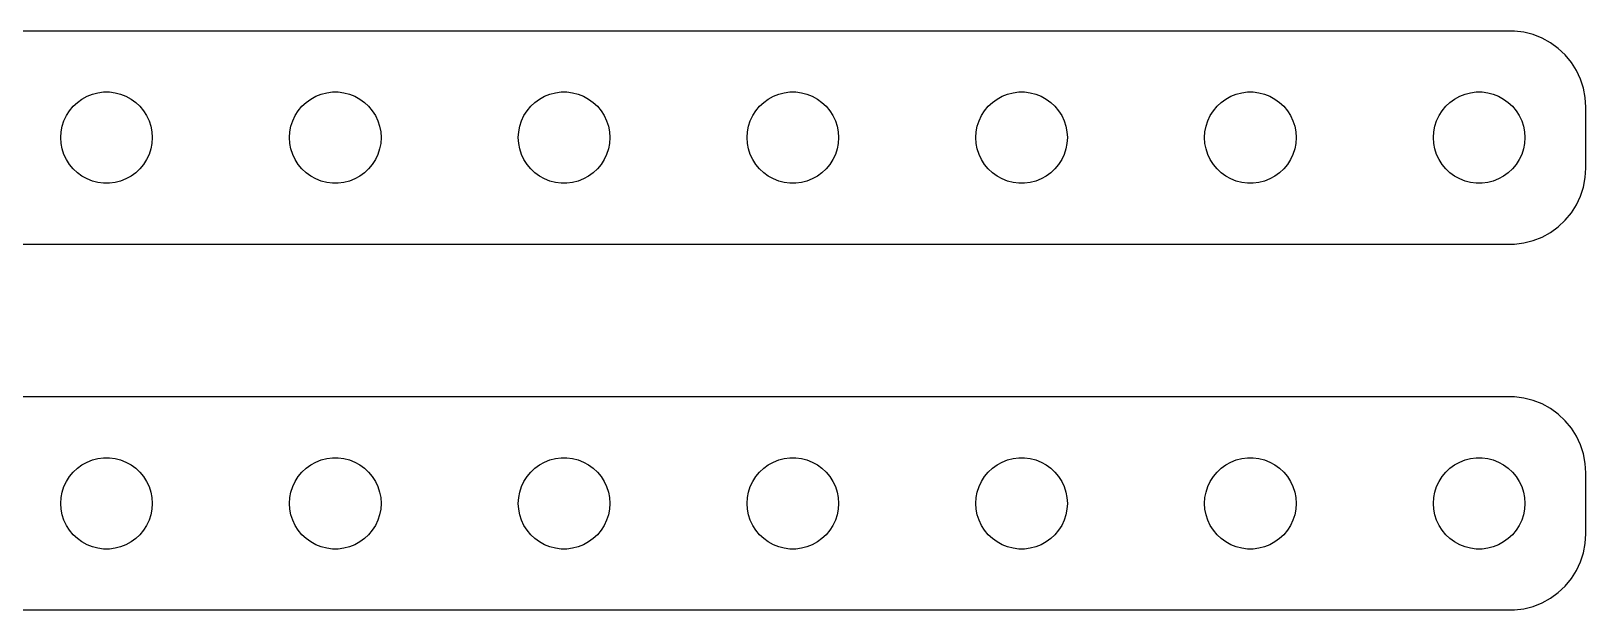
# Model space of a CAD drawing. Header units: metres. Extents: x -194 to 194, y 17 to 55.
# Drawn here: x 92.6 to 194.5, y 17 to 55 of the extents above; entities that cross this region are included whole.
import ezdxf

# ---------------------------------------------------------------- set-up
doc = ezdxf.new("R2010")
doc.units = ezdxf.units.M

msp = doc.modelspace()

# ---------------------------------------------------------------- linework, layer by layer
for p, q in [((189.814, 54.9901), (-189.814, 54.9901)), ((190.437, 54.9114), (189.814, 54.9901)), ((191.045, 54.7553), (190.437, 54.9114)), ((191.629, 54.5241), (191.045, 54.7553)), ((192.179, 54.2216), (191.629, 54.5241)), ((192.687, 53.8526), (192.179, 54.2216)), ((193.145, 53.4227), (192.687, 53.8526)), ((193.545, 52.9389), (193.145, 53.4227)), ((193.882, 52.4088), (193.545, 52.9389)), ((194.149, 51.8406), (193.882, 52.4088)), ((96.9379, 50.9469), (97.3116, 50.9941)), ((97.3116, 50.9941), (97.6884, 50.9941)), ((97.6884, 50.9941), (98.0621, 50.9469)), ((111.938, 50.9469), (112.312, 50.9941)), ((112.312, 50.9941), (112.688, 50.9941)), ((112.688, 50.9941), (113.062, 50.9469)), ((126.938, 50.9469), (127.312, 50.9941)), ((127.312, 50.9941), (127.688, 50.9941)), ((127.688, 50.9941), (128.062, 50.9469)), ((141.938, 50.9469), (142.312, 50.9941)), ((142.312, 50.9941), (142.688, 50.9941)), ((142.688, 50.9941), (143.062, 50.9469)), ((156.938, 50.9469), (157.312, 50.9941)), ((157.312, 50.9941), (157.688, 50.9941)), ((157.688, 50.9941), (158.062, 50.9469)), ((171.938, 50.9469), (172.312, 50.9941)), ((172.312, 50.9941), (172.688, 50.9941)), ((172.688, 50.9941), (173.062, 50.9469)), ((186.938, 50.9469), (187.312, 50.9941)), ((187.312, 50.9941), (187.688, 50.9941)), ((187.688, 50.9941), (188.062, 50.9469)), ((194.343, 51.2434), (194.149, 51.8406)), ((194.461, 50.6267), (194.343, 51.2434)), ((95.073, 49.7634), (95.3131, 50.0536)), ((95.3131, 50.0536), (95.5877, 50.3115)), ((95.5877, 50.3115), (95.8925, 50.533)), ((95.8925, 50.533), (96.2227, 50.7145)), ((96.2227, 50.7145), (96.573, 50.8532)), ((96.573, 50.8532), (96.9379, 50.9469)), ((98.0621, 50.9469), (98.427, 50.8532)), ((98.427, 50.8532), (98.7773, 50.7145)), ((98.7773, 50.7145), (99.1075, 50.533)), ((99.1075, 50.533), (99.4123, 50.3115)), ((99.4123, 50.3115), (99.6869, 50.0536)), ((99.6869, 50.0536), (99.927, 49.7634)), ((110.073, 49.7634), (110.313, 50.0536)), ((110.313, 50.0536), (110.588, 50.3115)), ((110.588, 50.3115), (110.893, 50.533)), ((110.893, 50.533), (111.223, 50.7145)), ((111.223, 50.7145), (111.573, 50.8532)), ((111.573, 50.8532), (111.938, 50.9469)), ((113.062, 50.9469), (113.427, 50.8532)), ((113.427, 50.8532), (113.777, 50.7145)), ((113.777, 50.7145), (114.107, 50.533)), ((114.107, 50.533), (114.412, 50.3115)), ((114.412, 50.3115), (114.687, 50.0536)), ((114.687, 50.0536), (114.927, 49.7634)), ((125.073, 49.7634), (125.313, 50.0536)), ((125.313, 50.0536), (125.588, 50.3115)), ((125.588, 50.3115), (125.893, 50.533)), ((125.893, 50.533), (126.223, 50.7145)), ((126.223, 50.7145), (126.573, 50.8532)), ((126.573, 50.8532), (126.938, 50.9469)), ((128.062, 50.9469), (128.427, 50.8532)), ((128.427, 50.8532), (128.777, 50.7145)), ((128.777, 50.7145), (129.107, 50.533)), ((129.107, 50.533), (129.412, 50.3115)), ((129.412, 50.3115), (129.687, 50.0536)), ((129.687, 50.0536), (129.927, 49.7634)), ((140.073, 49.7634), (140.313, 50.0536)), ((140.313, 50.0536), (140.588, 50.3115)), ((140.588, 50.3115), (140.893, 50.533)), ((140.893, 50.533), (141.223, 50.7145)), ((141.223, 50.7145), (141.573, 50.8532)), ((141.573, 50.8532), (141.938, 50.9469)), ((143.062, 50.9469), (143.427, 50.8532)), ((143.427, 50.8532), (143.777, 50.7145)), ((143.777, 50.7145), (144.107, 50.533)), ((144.107, 50.533), (144.412, 50.3115)), ((144.412, 50.3115), (144.687, 50.0536)), ((144.687, 50.0536), (144.927, 49.7634)), ((155.073, 49.7634), (155.313, 50.0536)), ((155.313, 50.0536), (155.588, 50.3115)), ((155.588, 50.3115), (155.893, 50.533)), ((155.893, 50.533), (156.223, 50.7145)), ((156.223, 50.7145), (156.573, 50.8532)), ((156.573, 50.8532), (156.938, 50.9469)), ((158.062, 50.9469), (158.427, 50.8532)), ((158.427, 50.8532), (158.777, 50.7145)), ((158.777, 50.7145), (159.107, 50.533)), ((159.107, 50.533), (159.412, 50.3115)), ((159.412, 50.3115), (159.687, 50.0536)), ((159.687, 50.0536), (159.927, 49.7634)), ((170.073, 49.7634), (170.313, 50.0536)), ((170.313, 50.0536), (170.588, 50.3115)), ((170.588, 50.3115), (170.893, 50.533)), ((170.893, 50.533), (171.223, 50.7145)), ((171.223, 50.7145), (171.573, 50.8532)), ((171.573, 50.8532), (171.938, 50.9469)), ((173.062, 50.9469), (173.427, 50.8532)), ((173.427, 50.8532), (173.777, 50.7145)), ((173.777, 50.7145), (174.107, 50.533)), ((174.107, 50.533), (174.412, 50.3115)), ((174.412, 50.3115), (174.687, 50.0536)), ((174.687, 50.0536), (174.927, 49.7634)), ((185.073, 49.7634), (185.313, 50.0536)), ((185.313, 50.0536), (185.588, 50.3115)), ((185.588, 50.3115), (185.893, 50.533)), ((185.893, 50.533), (186.223, 50.7145)), ((186.223, 50.7145), (186.573, 50.8532)), ((186.573, 50.8532), (186.938, 50.9469)), ((188.062, 50.9469), (188.427, 50.8532)), ((188.427, 50.8532), (188.777, 50.7145)), ((188.777, 50.7145), (189.107, 50.533)), ((189.107, 50.533), (189.412, 50.3115)), ((189.412, 50.3115), (189.687, 50.0536)), ((189.687, 50.0536), (189.927, 49.7634)), ((194.5, 50), (194.461, 50.6267)), ((194.5, 46), (194.5, 50)), ((94.5943, 48.7461), (94.7107, 49.1044)), ((94.7107, 49.1044), (94.8711, 49.4453)), ((94.8711, 49.4453), (95.073, 49.7634)), ((99.927, 49.7634), (100.129, 49.4453)), ((100.129, 49.4453), (100.289, 49.1044)), ((100.289, 49.1044), (100.406, 48.7461)), ((109.594, 48.7461), (109.711, 49.1044)), ((109.711, 49.1044), (109.871, 49.4453)), ((109.871, 49.4453), (110.073, 49.7634)), ((114.927, 49.7634), (115.129, 49.4453)), ((115.129, 49.4453), (115.289, 49.1044)), ((115.289, 49.1044), (115.406, 48.7461)), ((124.594, 48.7461), (124.711, 49.1044)), ((124.711, 49.1044), (124.871, 49.4453)), ((124.871, 49.4453), (125.073, 49.7634)), ((129.927, 49.7634), (130.129, 49.4453)), ((130.129, 49.4453), (130.289, 49.1044)), ((130.289, 49.1044), (130.406, 48.7461)), ((139.594, 48.7461), (139.711, 49.1044)), ((139.711, 49.1044), (139.871, 49.4453)), ((139.871, 49.4453), (140.073, 49.7634)), ((144.927, 49.7634), (145.129, 49.4453)), ((145.129, 49.4453), (145.289, 49.1044)), ((145.289, 49.1044), (145.406, 48.7461)), ((154.594, 48.7461), (154.711, 49.1044)), ((154.711, 49.1044), (154.871, 49.4453)), ((154.871, 49.4453), (155.073, 49.7634)), ((159.927, 49.7634), (160.129, 49.4453)), ((160.129, 49.4453), (160.289, 49.1044)), ((160.289, 49.1044), (160.406, 48.7461)), ((169.594, 48.7461), (169.711, 49.1044)), ((169.711, 49.1044), (169.871, 49.4453)), ((169.871, 49.4453), (170.073, 49.7634)), ((174.927, 49.7634), (175.129, 49.4453)), ((175.129, 49.4453), (175.289, 49.1044)), ((175.289, 49.1044), (175.406, 48.7461)), ((184.594, 48.7461), (184.711, 49.1044)), ((184.711, 49.1044), (184.871, 49.4453)), ((184.871, 49.4453), (185.073, 49.7634)), ((189.927, 49.7634), (190.129, 49.4453)), ((190.129, 49.4453), (190.289, 49.1044)), ((190.289, 49.1044), (190.406, 48.7461)), ((94.5, 48), (94.5237, 48.376)), ((94.5237, 47.624), (94.5, 48)), ((94.5237, 48.376), (94.5943, 48.7461)), ((100.406, 48.7461), (100.476, 48.376)), ((100.476, 48.376), (100.5, 48)), ((100.5, 48), (100.476, 47.624)), ((109.5, 48), (109.524, 48.376)), ((109.524, 47.624), (109.5, 48)), ((109.524, 48.376), (109.594, 48.7461)), ((115.406, 48.7461), (115.476, 48.376)), ((115.476, 48.376), (115.5, 48)), ((115.5, 48), (115.476, 47.624)), ((124.5, 48), (124.524, 48.376)), ((124.524, 47.624), (124.5, 48)), ((124.524, 48.376), (124.594, 48.7461)), ((130.406, 48.7461), (130.476, 48.376)), ((130.476, 48.376), (130.5, 48)), ((130.5, 48), (130.476, 47.624)), ((139.5, 48), (139.524, 48.376)), ((139.524, 47.624), (139.5, 48)), ((139.524, 48.376), (139.594, 48.7461)), ((145.406, 48.7461), (145.476, 48.376)), ((145.476, 48.376), (145.5, 48)), ((145.5, 48), (145.476, 47.624)), ((154.5, 48), (154.524, 48.376)), ((154.524, 47.624), (154.5, 48)), ((154.524, 48.376), (154.594, 48.7461)), ((160.406, 48.7461), (160.476, 48.376)), ((160.476, 48.376), (160.5, 48)), ((160.5, 48), (160.476, 47.624)), ((169.5, 48), (169.524, 48.376)), ((169.524, 47.624), (169.5, 48)), ((169.524, 48.376), (169.594, 48.7461)), ((175.406, 48.7461), (175.476, 48.376)), ((175.476, 48.376), (175.5, 48)), ((175.5, 48), (175.476, 47.624)), ((184.5, 48), (184.524, 48.376)), ((184.524, 47.624), (184.5, 48)), ((184.524, 48.376), (184.594, 48.7461)), ((190.406, 48.7461), (190.476, 48.376)), ((190.476, 48.376), (190.5, 48)), ((190.5, 48), (190.476, 47.624)), ((94.5943, 47.2539), (94.5237, 47.624)), ((94.7107, 46.8956), (94.5943, 47.2539)), ((94.8711, 46.5547), (94.7107, 46.8956)), ((100.289, 46.8956), (100.129, 46.5547)), ((100.406, 47.2539), (100.289, 46.8956)), ((100.476, 47.624), (100.406, 47.2539)), ((109.594, 47.2539), (109.524, 47.624)), ((109.711, 46.8956), (109.594, 47.2539)), ((109.871, 46.5547), (109.711, 46.8956)), ((115.289, 46.8956), (115.129, 46.5547)), ((115.406, 47.2539), (115.289, 46.8956)), ((115.476, 47.624), (115.406, 47.2539)), ((124.594, 47.2539), (124.524, 47.624)), ((124.711, 46.8956), (124.594, 47.2539)), ((124.871, 46.5547), (124.711, 46.8956)), ((130.289, 46.8956), (130.129, 46.5547)), ((130.406, 47.2539), (130.289, 46.8956)), ((130.476, 47.624), (130.406, 47.2539)), ((139.594, 47.2539), (139.524, 47.624)), ((139.711, 46.8956), (139.594, 47.2539)), ((139.871, 46.5547), (139.711, 46.8956)), ((145.289, 46.8956), (145.129, 46.5547)), ((145.406, 47.2539), (145.289, 46.8956)), ((145.476, 47.624), (145.406, 47.2539)), ((154.594, 47.2539), (154.524, 47.624)), ((154.711, 46.8956), (154.594, 47.2539)), ((154.871, 46.5547), (154.711, 46.8956)), ((160.289, 46.8956), (160.129, 46.5547)), ((160.406, 47.2539), (160.289, 46.8956)), ((160.476, 47.624), (160.406, 47.2539)), ((169.594, 47.2539), (169.524, 47.624)), ((169.711, 46.8956), (169.594, 47.2539)), ((169.871, 46.5547), (169.711, 46.8956)), ((175.289, 46.8956), (175.129, 46.5547)), ((175.406, 47.2539), (175.289, 46.8956)), ((175.476, 47.624), (175.406, 47.2539)), ((184.594, 47.2539), (184.524, 47.624)), ((184.711, 46.8956), (184.594, 47.2539)), ((184.871, 46.5547), (184.711, 46.8956)), ((190.289, 46.8956), (190.129, 46.5547)), ((190.406, 47.2539), (190.289, 46.8956)), ((190.476, 47.624), (190.406, 47.2539)), ((95.073, 46.2366), (94.8711, 46.5547)), ((95.3131, 45.9464), (95.073, 46.2366)), ((95.5877, 45.6885), (95.3131, 45.9464)), ((99.6869, 45.9464), (99.4123, 45.6885)), ((99.927, 46.2366), (99.6869, 45.9464)), ((100.129, 46.5547), (99.927, 46.2366)), ((110.073, 46.2366), (109.871, 46.5547)), ((110.313, 45.9464), (110.073, 46.2366)), ((110.588, 45.6885), (110.313, 45.9464)), ((114.687, 45.9464), (114.412, 45.6885)), ((114.927, 46.2366), (114.687, 45.9464)), ((115.129, 46.5547), (114.927, 46.2366)), ((125.073, 46.2366), (124.871, 46.5547)), ((125.313, 45.9464), (125.073, 46.2366)), ((125.588, 45.6885), (125.313, 45.9464)), ((129.687, 45.9464), (129.412, 45.6885)), ((129.927, 46.2366), (129.687, 45.9464)), ((130.129, 46.5547), (129.927, 46.2366)), ((140.073, 46.2366), (139.871, 46.5547)), ((140.313, 45.9464), (140.073, 46.2366)), ((140.588, 45.6885), (140.313, 45.9464)), ((144.687, 45.9464), (144.412, 45.6885)), ((144.927, 46.2366), (144.687, 45.9464)), ((145.129, 46.5547), (144.927, 46.2366)), ((155.073, 46.2366), (154.871, 46.5547)), ((155.313, 45.9464), (155.073, 46.2366)), ((155.588, 45.6885), (155.313, 45.9464)), ((159.687, 45.9464), (159.412, 45.6885)), ((159.927, 46.2366), (159.687, 45.9464)), ((160.129, 46.5547), (159.927, 46.2366)), ((170.073, 46.2366), (169.871, 46.5547)), ((170.313, 45.9464), (170.073, 46.2366)), ((170.588, 45.6885), (170.313, 45.9464)), ((174.687, 45.9464), (174.412, 45.6885)), ((174.927, 46.2366), (174.687, 45.9464)), ((175.129, 46.5547), (174.927, 46.2366)), ((185.073, 46.2366), (184.871, 46.5547)), ((185.313, 45.9464), (185.073, 46.2366)), ((185.588, 45.6885), (185.313, 45.9464)), ((189.687, 45.9464), (189.412, 45.6885)), ((189.927, 46.2366), (189.687, 45.9464)), ((190.129, 46.5547), (189.927, 46.2366)), ((194.461, 45.3733), (194.5, 46)), ((95.8925, 45.467), (95.5877, 45.6885)), ((96.2227, 45.2855), (95.8925, 45.467)), ((96.573, 45.1468), (96.2227, 45.2855)), ((96.9379, 45.0531), (96.573, 45.1468)), ((97.3116, 45.0059), (96.9379, 45.0531)), ((97.6884, 45.0059), (97.3116, 45.0059)), ((98.0621, 45.0531), (97.6884, 45.0059)), ((98.427, 45.1468), (98.0621, 45.0531)), ((98.7773, 45.2855), (98.427, 45.1468)), ((99.1075, 45.467), (98.7773, 45.2855)), ((99.4123, 45.6885), (99.1075, 45.467)), ((110.893, 45.467), (110.588, 45.6885)), ((111.223, 45.2855), (110.893, 45.467)), ((111.573, 45.1468), (111.223, 45.2855)), ((111.938, 45.0531), (111.573, 45.1468)), ((112.312, 45.0059), (111.938, 45.0531)), ((112.688, 45.0059), (112.312, 45.0059)), ((113.062, 45.0531), (112.688, 45.0059)), ((113.427, 45.1468), (113.062, 45.0531)), ((113.777, 45.2855), (113.427, 45.1468)), ((114.107, 45.467), (113.777, 45.2855)), ((114.412, 45.6885), (114.107, 45.467)), ((125.893, 45.467), (125.588, 45.6885)), ((126.223, 45.2855), (125.893, 45.467)), ((126.573, 45.1468), (126.223, 45.2855)), ((126.938, 45.0531), (126.573, 45.1468)), ((127.312, 45.0059), (126.938, 45.0531)), ((127.688, 45.0059), (127.312, 45.0059)), ((128.062, 45.0531), (127.688, 45.0059)), ((128.427, 45.1468), (128.062, 45.0531)), ((128.777, 45.2855), (128.427, 45.1468)), ((129.107, 45.467), (128.777, 45.2855)), ((129.412, 45.6885), (129.107, 45.467)), ((140.893, 45.467), (140.588, 45.6885)), ((141.223, 45.2855), (140.893, 45.467)), ((141.573, 45.1468), (141.223, 45.2855)), ((141.938, 45.0531), (141.573, 45.1468)), ((142.312, 45.0059), (141.938, 45.0531)), ((142.688, 45.0059), (142.312, 45.0059)), ((143.062, 45.0531), (142.688, 45.0059)), ((143.427, 45.1468), (143.062, 45.0531)), ((143.777, 45.2855), (143.427, 45.1468)), ((144.107, 45.467), (143.777, 45.2855)), ((144.412, 45.6885), (144.107, 45.467)), ((155.893, 45.467), (155.588, 45.6885)), ((156.223, 45.2855), (155.893, 45.467)), ((156.573, 45.1468), (156.223, 45.2855)), ((156.938, 45.0531), (156.573, 45.1468)), ((157.312, 45.0059), (156.938, 45.0531)), ((157.688, 45.0059), (157.312, 45.0059)), ((158.062, 45.0531), (157.688, 45.0059)), ((158.427, 45.1468), (158.062, 45.0531)), ((158.777, 45.2855), (158.427, 45.1468)), ((159.107, 45.467), (158.777, 45.2855)), ((159.412, 45.6885), (159.107, 45.467)), ((170.893, 45.467), (170.588, 45.6885)), ((171.223, 45.2855), (170.893, 45.467)), ((171.573, 45.1468), (171.223, 45.2855)), ((171.938, 45.0531), (171.573, 45.1468)), ((172.312, 45.0059), (171.938, 45.0531)), ((172.688, 45.0059), (172.312, 45.0059)), ((173.062, 45.0531), (172.688, 45.0059)), ((173.427, 45.1468), (173.062, 45.0531)), ((173.777, 45.2855), (173.427, 45.1468)), ((174.107, 45.467), (173.777, 45.2855)), ((174.412, 45.6885), (174.107, 45.467)), ((185.893, 45.467), (185.588, 45.6885)), ((186.223, 45.2855), (185.893, 45.467)), ((186.573, 45.1468), (186.223, 45.2855)), ((186.938, 45.0531), (186.573, 45.1468)), ((187.312, 45.0059), (186.938, 45.0531)), ((187.688, 45.0059), (187.312, 45.0059)), ((188.062, 45.0531), (187.688, 45.0059)), ((188.427, 45.1468), (188.062, 45.0531)), ((188.777, 45.2855), (188.427, 45.1468)), ((189.107, 45.467), (188.777, 45.2855)), ((189.412, 45.6885), (189.107, 45.467)), ((194.343, 44.7566), (194.461, 45.3733)), ((193.882, 43.5912), (194.149, 44.1594)), ((194.149, 44.1594), (194.343, 44.7566)), ((193.145, 42.5773), (193.545, 43.0611)), ((193.545, 43.0611), (193.882, 43.5912)), ((192.179, 41.7784), (192.687, 42.1474)), ((192.687, 42.1474), (193.145, 42.5773)), ((-189.814, 41.0099), (189.814, 41.0099)), ((189.814, 41.0099), (190.437, 41.0886)), ((190.437, 41.0886), (191.045, 41.2447)), ((191.045, 41.2447), (191.629, 41.4759)), ((191.629, 41.4759), (192.179, 41.7784)), ((189.814, 30.9901), (-189.814, 30.9901)), ((190.437, 30.9114), (189.814, 30.9901)), ((191.045, 30.7553), (190.437, 30.9114)), ((191.629, 30.5241), (191.045, 30.7553)), ((192.179, 30.2216), (191.629, 30.5241)), ((192.687, 29.8526), (192.179, 30.2216)), ((193.145, 29.4227), (192.687, 29.8526)), ((193.545, 28.9389), (193.145, 29.4227)), ((193.882, 28.4088), (193.545, 28.9389)), ((194.149, 27.8406), (193.882, 28.4088)), ((194.343, 27.2434), (194.149, 27.8406)), ((95.5877, 26.3115), (95.8925, 26.533)), ((95.8925, 26.533), (96.2227, 26.7145)), ((96.2227, 26.7145), (96.573, 26.8532)), ((96.573, 26.8532), (96.9379, 26.9469)), ((96.9379, 26.9469), (97.3116, 26.9941)), ((97.3116, 26.9941), (97.6884, 26.9941)), ((97.6884, 26.9941), (98.0621, 26.9469)), ((98.0621, 26.9469), (98.427, 26.8532)), ((98.427, 26.8532), (98.7773, 26.7145)), ((98.7773, 26.7145), (99.1075, 26.533)), ((99.1075, 26.533), (99.4123, 26.3115)), ((110.588, 26.3115), (110.893, 26.533)), ((110.893, 26.533), (111.223, 26.7145)), ((111.223, 26.7145), (111.573, 26.8532)), ((111.573, 26.8532), (111.938, 26.9469)), ((111.938, 26.9469), (112.312, 26.9941)), ((112.312, 26.9941), (112.688, 26.9941)), ((112.688, 26.9941), (113.062, 26.9469)), ((113.062, 26.9469), (113.427, 26.8532)), ((113.427, 26.8532), (113.777, 26.7145)), ((113.777, 26.7145), (114.107, 26.533)), ((114.107, 26.533), (114.412, 26.3115)), ((125.588, 26.3115), (125.893, 26.533)), ((125.893, 26.533), (126.223, 26.7145)), ((126.223, 26.7145), (126.573, 26.8532)), ((126.573, 26.8532), (126.938, 26.9469)), ((126.938, 26.9469), (127.312, 26.9941)), ((127.312, 26.9941), (127.688, 26.9941)), ((127.688, 26.9941), (128.062, 26.9469)), ((128.062, 26.9469), (128.427, 26.8532)), ((128.427, 26.8532), (128.777, 26.7145)), ((128.777, 26.7145), (129.107, 26.533)), ((129.107, 26.533), (129.412, 26.3115)), ((140.588, 26.3115), (140.893, 26.533)), ((140.893, 26.533), (141.223, 26.7145)), ((141.223, 26.7145), (141.573, 26.8532)), ((141.573, 26.8532), (141.938, 26.9469)), ((141.938, 26.9469), (142.312, 26.9941)), ((142.312, 26.9941), (142.688, 26.9941)), ((142.688, 26.9941), (143.062, 26.9469)), ((143.062, 26.9469), (143.427, 26.8532)), ((143.427, 26.8532), (143.777, 26.7145)), ((143.777, 26.7145), (144.107, 26.533)), ((144.107, 26.533), (144.412, 26.3115)), ((155.588, 26.3115), (155.893, 26.533)), ((155.893, 26.533), (156.223, 26.7145)), ((156.223, 26.7145), (156.573, 26.8532)), ((156.573, 26.8532), (156.938, 26.9469)), ((156.938, 26.9469), (157.312, 26.9941)), ((157.312, 26.9941), (157.688, 26.9941)), ((157.688, 26.9941), (158.062, 26.9469)), ((158.062, 26.9469), (158.427, 26.8532)), ((158.427, 26.8532), (158.777, 26.7145)), ((158.777, 26.7145), (159.107, 26.533)), ((159.107, 26.533), (159.412, 26.3115)), ((170.588, 26.3115), (170.893, 26.533)), ((170.893, 26.533), (171.223, 26.7145)), ((171.223, 26.7145), (171.573, 26.8532)), ((171.573, 26.8532), (171.938, 26.9469)), ((171.938, 26.9469), (172.312, 26.9941)), ((172.312, 26.9941), (172.688, 26.9941)), ((172.688, 26.9941), (173.062, 26.9469)), ((173.062, 26.9469), (173.427, 26.8532)), ((173.427, 26.8532), (173.777, 26.7145)), ((173.777, 26.7145), (174.107, 26.533)), ((174.107, 26.533), (174.412, 26.3115)), ((185.588, 26.3115), (185.893, 26.533)), ((185.893, 26.533), (186.223, 26.7145)), ((186.223, 26.7145), (186.573, 26.8532)), ((186.573, 26.8532), (186.938, 26.9469)), ((186.938, 26.9469), (187.312, 26.9941)), ((187.312, 26.9941), (187.688, 26.9941)), ((187.688, 26.9941), (188.062, 26.9469)), ((188.062, 26.9469), (188.427, 26.8532)), ((188.427, 26.8532), (188.777, 26.7145)), ((188.777, 26.7145), (189.107, 26.533)), ((189.107, 26.533), (189.412, 26.3115)), ((194.461, 26.6267), (194.343, 27.2434)), ((194.5, 26), (194.461, 26.6267)), ((94.8711, 25.4453), (95.073, 25.7634)), ((95.073, 25.7634), (95.3131, 26.0536)), ((95.3131, 26.0536), (95.5877, 26.3115)), ((99.4123, 26.3115), (99.6869, 26.0536)), ((99.6869, 26.0536), (99.927, 25.7634)), ((99.927, 25.7634), (100.129, 25.4453)), ((109.871, 25.4453), (110.073, 25.7634)), ((110.073, 25.7634), (110.313, 26.0536)), ((110.313, 26.0536), (110.588, 26.3115)), ((114.412, 26.3115), (114.687, 26.0536)), ((114.687, 26.0536), (114.927, 25.7634)), ((114.927, 25.7634), (115.129, 25.4453)), ((124.871, 25.4453), (125.073, 25.7634)), ((125.073, 25.7634), (125.313, 26.0536)), ((125.313, 26.0536), (125.588, 26.3115)), ((129.412, 26.3115), (129.687, 26.0536)), ((129.687, 26.0536), (129.927, 25.7634)), ((129.927, 25.7634), (130.129, 25.4453)), ((139.871, 25.4453), (140.073, 25.7634)), ((140.073, 25.7634), (140.313, 26.0536)), ((140.313, 26.0536), (140.588, 26.3115)), ((144.412, 26.3115), (144.687, 26.0536)), ((144.687, 26.0536), (144.927, 25.7634)), ((144.927, 25.7634), (145.129, 25.4453)), ((154.871, 25.4453), (155.073, 25.7634)), ((155.073, 25.7634), (155.313, 26.0536)), ((155.313, 26.0536), (155.588, 26.3115)), ((159.412, 26.3115), (159.687, 26.0536)), ((159.687, 26.0536), (159.927, 25.7634)), ((159.927, 25.7634), (160.129, 25.4453)), ((169.871, 25.4453), (170.073, 25.7634)), ((170.073, 25.7634), (170.313, 26.0536)), ((170.313, 26.0536), (170.588, 26.3115)), ((174.412, 26.3115), (174.687, 26.0536)), ((174.687, 26.0536), (174.927, 25.7634)), ((174.927, 25.7634), (175.129, 25.4453)), ((184.871, 25.4453), (185.073, 25.7634)), ((185.073, 25.7634), (185.313, 26.0536)), ((185.313, 26.0536), (185.588, 26.3115)), ((189.412, 26.3115), (189.687, 26.0536)), ((189.687, 26.0536), (189.927, 25.7634)), ((189.927, 25.7634), (190.129, 25.4453)), ((194.5, 22), (194.5, 26)), ((94.5237, 24.376), (94.5943, 24.7461)), ((94.5943, 24.7461), (94.7107, 25.1044)), ((94.7107, 25.1044), (94.8711, 25.4453)), ((100.129, 25.4453), (100.289, 25.1044)), ((100.289, 25.1044), (100.406, 24.7461)), ((100.406, 24.7461), (100.476, 24.376)), ((109.524, 24.376), (109.594, 24.7461)), ((109.594, 24.7461), (109.711, 25.1044)), ((109.711, 25.1044), (109.871, 25.4453)), ((115.129, 25.4453), (115.289, 25.1044)), ((115.289, 25.1044), (115.406, 24.7461)), ((115.406, 24.7461), (115.476, 24.376)), ((124.524, 24.376), (124.594, 24.7461)), ((124.594, 24.7461), (124.711, 25.1044)), ((124.711, 25.1044), (124.871, 25.4453)), ((130.129, 25.4453), (130.289, 25.1044)), ((130.289, 25.1044), (130.406, 24.7461)), ((130.406, 24.7461), (130.476, 24.376)), ((139.524, 24.376), (139.594, 24.7461)), ((139.594, 24.7461), (139.711, 25.1044)), ((139.711, 25.1044), (139.871, 25.4453)), ((145.129, 25.4453), (145.289, 25.1044)), ((145.289, 25.1044), (145.406, 24.7461)), ((145.406, 24.7461), (145.476, 24.376)), ((154.524, 24.376), (154.594, 24.7461)), ((154.594, 24.7461), (154.711, 25.1044)), ((154.711, 25.1044), (154.871, 25.4453)), ((160.129, 25.4453), (160.289, 25.1044)), ((160.289, 25.1044), (160.406, 24.7461)), ((160.406, 24.7461), (160.476, 24.376)), ((169.524, 24.376), (169.594, 24.7461)), ((169.594, 24.7461), (169.711, 25.1044)), ((169.711, 25.1044), (169.871, 25.4453)), ((175.129, 25.4453), (175.289, 25.1044)), ((175.289, 25.1044), (175.406, 24.7461)), ((175.406, 24.7461), (175.476, 24.376)), ((184.524, 24.376), (184.594, 24.7461)), ((184.594, 24.7461), (184.711, 25.1044)), ((184.711, 25.1044), (184.871, 25.4453)), ((190.129, 25.4453), (190.289, 25.1044)), ((190.289, 25.1044), (190.406, 24.7461)), ((190.406, 24.7461), (190.476, 24.376)), ((94.5, 24), (94.5237, 24.376)), ((94.5237, 23.624), (94.5, 24)), ((94.5943, 23.2539), (94.5237, 23.624)), ((100.476, 23.624), (100.406, 23.2539)), ((100.476, 24.376), (100.5, 24)), ((100.5, 24), (100.476, 23.624)), ((109.5, 24), (109.524, 24.376)), ((109.524, 23.624), (109.5, 24)), ((109.594, 23.2539), (109.524, 23.624)), ((115.476, 23.624), (115.406, 23.2539)), ((115.476, 24.376), (115.5, 24)), ((115.5, 24), (115.476, 23.624)), ((124.5, 24), (124.524, 24.376)), ((124.524, 23.624), (124.5, 24)), ((124.594, 23.2539), (124.524, 23.624)), ((130.476, 23.624), (130.406, 23.2539)), ((130.476, 24.376), (130.5, 24)), ((130.5, 24), (130.476, 23.624)), ((139.5, 24), (139.524, 24.376)), ((139.524, 23.624), (139.5, 24)), ((139.594, 23.2539), (139.524, 23.624)), ((145.476, 23.624), (145.406, 23.2539)), ((145.476, 24.376), (145.5, 24)), ((145.5, 24), (145.476, 23.624)), ((154.5, 24), (154.524, 24.376)), ((154.524, 23.624), (154.5, 24)), ((154.594, 23.2539), (154.524, 23.624)), ((160.476, 23.624), (160.406, 23.2539)), ((160.476, 24.376), (160.5, 24)), ((160.5, 24), (160.476, 23.624)), ((169.5, 24), (169.524, 24.376)), ((169.524, 23.624), (169.5, 24)), ((169.594, 23.2539), (169.524, 23.624)), ((175.476, 23.624), (175.406, 23.2539)), ((175.476, 24.376), (175.5, 24)), ((175.5, 24), (175.476, 23.624)), ((184.5, 24), (184.524, 24.376)), ((184.524, 23.624), (184.5, 24)), ((184.594, 23.2539), (184.524, 23.624)), ((190.476, 23.624), (190.406, 23.2539)), ((190.476, 24.376), (190.5, 24)), ((190.5, 24), (190.476, 23.624)), ((94.7107, 22.8956), (94.5943, 23.2539)), ((94.8711, 22.5547), (94.7107, 22.8956)), ((95.073, 22.2366), (94.8711, 22.5547)), ((100.129, 22.5547), (99.927, 22.2366)), ((100.289, 22.8956), (100.129, 22.5547)), ((100.406, 23.2539), (100.289, 22.8956)), ((109.711, 22.8956), (109.594, 23.2539)), ((109.871, 22.5547), (109.711, 22.8956)), ((110.073, 22.2366), (109.871, 22.5547)), ((115.129, 22.5547), (114.927, 22.2366)), ((115.289, 22.8956), (115.129, 22.5547)), ((115.406, 23.2539), (115.289, 22.8956)), ((124.711, 22.8956), (124.594, 23.2539)), ((124.871, 22.5547), (124.711, 22.8956)), ((125.073, 22.2366), (124.871, 22.5547)), ((130.129, 22.5547), (129.927, 22.2366)), ((130.289, 22.8956), (130.129, 22.5547)), ((130.406, 23.2539), (130.289, 22.8956)), ((139.711, 22.8956), (139.594, 23.2539)), ((139.871, 22.5547), (139.711, 22.8956)), ((140.073, 22.2366), (139.871, 22.5547)), ((145.129, 22.5547), (144.927, 22.2366)), ((145.289, 22.8956), (145.129, 22.5547)), ((145.406, 23.2539), (145.289, 22.8956)), ((154.711, 22.8956), (154.594, 23.2539)), ((154.871, 22.5547), (154.711, 22.8956)), ((155.073, 22.2366), (154.871, 22.5547)), ((160.129, 22.5547), (159.927, 22.2366)), ((160.289, 22.8956), (160.129, 22.5547)), ((160.406, 23.2539), (160.289, 22.8956)), ((169.711, 22.8956), (169.594, 23.2539)), ((169.871, 22.5547), (169.711, 22.8956)), ((170.073, 22.2366), (169.871, 22.5547)), ((175.129, 22.5547), (174.927, 22.2366)), ((175.289, 22.8956), (175.129, 22.5547)), ((175.406, 23.2539), (175.289, 22.8956)), ((184.711, 22.8956), (184.594, 23.2539)), ((184.871, 22.5547), (184.711, 22.8956)), ((185.073, 22.2366), (184.871, 22.5547)), ((190.129, 22.5547), (189.927, 22.2366)), ((190.289, 22.8956), (190.129, 22.5547)), ((190.406, 23.2539), (190.289, 22.8956)), ((95.3131, 21.9464), (95.073, 22.2366)), ((95.5877, 21.6885), (95.3131, 21.9464)), ((95.8925, 21.467), (95.5877, 21.6885)), ((96.2227, 21.2855), (95.8925, 21.467)), ((99.1075, 21.467), (98.7773, 21.2855)), ((99.4123, 21.6885), (99.1075, 21.467)), ((99.6869, 21.9464), (99.4123, 21.6885)), ((99.927, 22.2366), (99.6869, 21.9464)), ((110.313, 21.9464), (110.073, 22.2366)), ((110.588, 21.6885), (110.313, 21.9464)), ((110.893, 21.467), (110.588, 21.6885)), ((111.223, 21.2855), (110.893, 21.467)), ((114.107, 21.467), (113.777, 21.2855)), ((114.412, 21.6885), (114.107, 21.467)), ((114.687, 21.9464), (114.412, 21.6885)), ((114.927, 22.2366), (114.687, 21.9464)), ((125.313, 21.9464), (125.073, 22.2366)), ((125.588, 21.6885), (125.313, 21.9464)), ((125.893, 21.467), (125.588, 21.6885)), ((126.223, 21.2855), (125.893, 21.467)), ((129.107, 21.467), (128.777, 21.2855)), ((129.412, 21.6885), (129.107, 21.467)), ((129.687, 21.9464), (129.412, 21.6885)), ((129.927, 22.2366), (129.687, 21.9464)), ((140.313, 21.9464), (140.073, 22.2366)), ((140.588, 21.6885), (140.313, 21.9464)), ((140.893, 21.467), (140.588, 21.6885)), ((141.223, 21.2855), (140.893, 21.467)), ((144.107, 21.467), (143.777, 21.2855)), ((144.412, 21.6885), (144.107, 21.467)), ((144.687, 21.9464), (144.412, 21.6885)), ((144.927, 22.2366), (144.687, 21.9464)), ((155.313, 21.9464), (155.073, 22.2366)), ((155.588, 21.6885), (155.313, 21.9464)), ((155.893, 21.467), (155.588, 21.6885)), ((156.223, 21.2855), (155.893, 21.467)), ((159.107, 21.467), (158.777, 21.2855)), ((159.412, 21.6885), (159.107, 21.467)), ((159.687, 21.9464), (159.412, 21.6885)), ((159.927, 22.2366), (159.687, 21.9464)), ((170.313, 21.9464), (170.073, 22.2366)), ((170.588, 21.6885), (170.313, 21.9464)), ((170.893, 21.467), (170.588, 21.6885)), ((171.223, 21.2855), (170.893, 21.467)), ((174.107, 21.467), (173.777, 21.2855)), ((174.412, 21.6885), (174.107, 21.467)), ((174.687, 21.9464), (174.412, 21.6885)), ((174.927, 22.2366), (174.687, 21.9464)), ((185.313, 21.9464), (185.073, 22.2366)), ((185.588, 21.6885), (185.313, 21.9464)), ((185.893, 21.467), (185.588, 21.6885)), ((186.223, 21.2855), (185.893, 21.467)), ((189.107, 21.467), (188.777, 21.2855)), ((189.412, 21.6885), (189.107, 21.467)), ((189.687, 21.9464), (189.412, 21.6885)), ((189.927, 22.2366), (189.687, 21.9464)), ((194.461, 21.3733), (194.5, 22)), ((96.573, 21.1468), (96.2227, 21.2855)), ((96.9379, 21.0531), (96.573, 21.1468)), ((97.3116, 21.0059), (96.9379, 21.0531)), ((97.6884, 21.0059), (97.3116, 21.0059)), ((98.0621, 21.0531), (97.6884, 21.0059)), ((98.427, 21.1468), (98.0621, 21.0531)), ((98.7773, 21.2855), (98.427, 21.1468)), ((111.573, 21.1468), (111.223, 21.2855)), ((111.938, 21.0531), (111.573, 21.1468)), ((112.312, 21.0059), (111.938, 21.0531)), ((112.688, 21.0059), (112.312, 21.0059)), ((113.062, 21.0531), (112.688, 21.0059)), ((113.427, 21.1468), (113.062, 21.0531)), ((113.777, 21.2855), (113.427, 21.1468)), ((126.573, 21.1468), (126.223, 21.2855)), ((126.938, 21.0531), (126.573, 21.1468)), ((127.312, 21.0059), (126.938, 21.0531)), ((127.688, 21.0059), (127.312, 21.0059)), ((128.062, 21.0531), (127.688, 21.0059)), ((128.427, 21.1468), (128.062, 21.0531)), ((128.777, 21.2855), (128.427, 21.1468)), ((141.573, 21.1468), (141.223, 21.2855)), ((141.938, 21.0531), (141.573, 21.1468)), ((142.312, 21.0059), (141.938, 21.0531)), ((142.688, 21.0059), (142.312, 21.0059)), ((143.062, 21.0531), (142.688, 21.0059)), ((143.427, 21.1468), (143.062, 21.0531)), ((143.777, 21.2855), (143.427, 21.1468)), ((156.573, 21.1468), (156.223, 21.2855)), ((156.938, 21.0531), (156.573, 21.1468)), ((157.312, 21.0059), (156.938, 21.0531)), ((157.688, 21.0059), (157.312, 21.0059)), ((158.062, 21.0531), (157.688, 21.0059)), ((158.427, 21.1468), (158.062, 21.0531)), ((158.777, 21.2855), (158.427, 21.1468)), ((171.573, 21.1468), (171.223, 21.2855)), ((171.938, 21.0531), (171.573, 21.1468)), ((172.312, 21.0059), (171.938, 21.0531)), ((172.688, 21.0059), (172.312, 21.0059)), ((173.062, 21.0531), (172.688, 21.0059)), ((173.427, 21.1468), (173.062, 21.0531)), ((173.777, 21.2855), (173.427, 21.1468)), ((186.573, 21.1468), (186.223, 21.2855)), ((186.938, 21.0531), (186.573, 21.1468)), ((187.312, 21.0059), (186.938, 21.0531)), ((187.688, 21.0059), (187.312, 21.0059)), ((188.062, 21.0531), (187.688, 21.0059)), ((188.427, 21.1468), (188.062, 21.0531)), ((188.777, 21.2855), (188.427, 21.1468)), ((194.149, 20.1594), (194.343, 20.7566)), ((194.343, 20.7566), (194.461, 21.3733)), ((193.545, 19.0611), (193.882, 19.5912)), ((193.882, 19.5912), (194.149, 20.1594)), ((192.687, 18.1474), (193.145, 18.5773)), ((193.145, 18.5773), (193.545, 19.0611)), ((191.045, 17.2447), (191.629, 17.4759)), ((191.629, 17.4759), (192.179, 17.7784)), ((192.179, 17.7784), (192.687, 18.1474)), ((-189.814, 17.0099), (189.814, 17.0099)), ((189.814, 17.0099), (190.437, 17.0886)), ((190.437, 17.0886), (191.045, 17.2447))]:
    msp.add_line(p, q)

doc.saveas('drawing.dxf')
